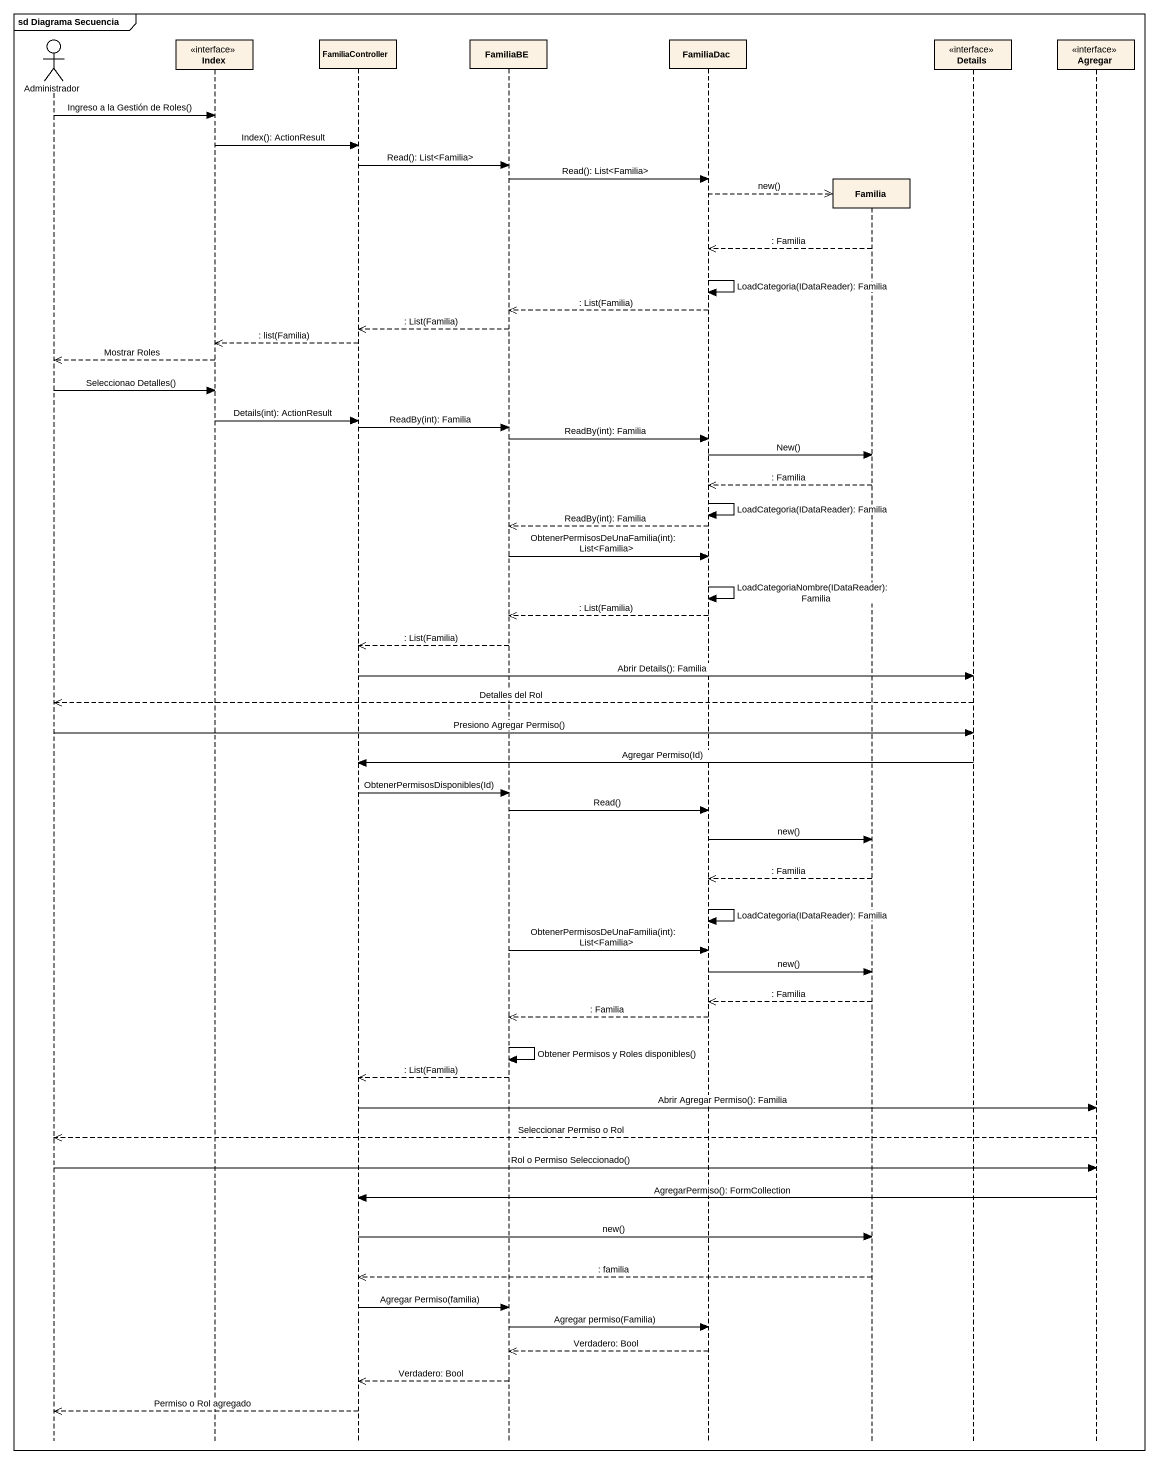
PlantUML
@startuml
mainframe sd Diagrama Secuencia
hide footbox
actor Administrador
participant Index <<interface>>
participant FamiliaController
participant FamiliaBE
participant FamiliaDac
participant Familia
participant Details <<interface>>
participant Agregar <<interface>>

Administrador -> Index : Ingreso a la Gestión de Roles()
Index -> FamiliaController : Index(): ActionResult
FamiliaController -> FamiliaBE : Read(): List<Familia>
FamiliaBE -> FamiliaDac : Read(): List<Familia>
FamiliaDac -->> Familia ** : new()
Familia -->> FamiliaDac : : Familia
FamiliaDac -> FamiliaDac : LoadCategoria(IDataReader): Familia
FamiliaDac -->> FamiliaBE : : List(Familia)
FamiliaBE -->> FamiliaController : : List(Familia)
FamiliaController -->> Index : : list(Familia)
Index -->> Administrador : Mostrar Roles
Administrador -> Index : Seleccionao Detalles()
Index -> FamiliaController : Details(int): ActionResult
FamiliaController -> FamiliaBE : ReadBy(int): Familia
FamiliaBE -> FamiliaDac : ReadBy(int): Familia
FamiliaDac -> Familia : New()
Familia -->> FamiliaDac : : Familia
FamiliaDac -> FamiliaDac : LoadCategoria(IDataReader): Familia
FamiliaDac -->> FamiliaBE : ReadBy(int): Familia
FamiliaBE -> FamiliaDac : ObtenerPermisosDeUnaFamilia(int): List<Familia>
FamiliaDac -> FamiliaDac : LoadCategoriaNombre(IDataReader): Familia
FamiliaDac -->> FamiliaBE : : List(Familia)
FamiliaBE -->> FamiliaController : : List(Familia)
FamiliaController -> Details : Abrir Details(): Familia
Details -->> Administrador : Detalles del Rol
Administrador -> Details : Presiono Agregar Permiso()
Details -> FamiliaController : Agregar Permiso(Id)
FamiliaController -> FamiliaBE : ObtenerPermisosDisponibles(Id)
FamiliaBE -> FamiliaDac : Read()
FamiliaDac -> Familia : new()
Familia -->> FamiliaDac : : Familia
FamiliaDac -> FamiliaDac : LoadCategoria(IDataReader): Familia
FamiliaBE -> FamiliaDac : ObtenerPermisosDeUnaFamilia(int): List<Familia>
FamiliaDac -> Familia : new()
Familia -->> FamiliaDac : : Familia
FamiliaDac -->> FamiliaBE : : Familia
FamiliaBE -> FamiliaBE : Obtener Permisos y Roles disponibles()
FamiliaBE -->> FamiliaController : : List(Familia)
FamiliaController -> Agregar : Abrir Agregar Permiso(): Familia
Agregar -->> Administrador : Seleccionar Permiso o Rol
Administrador -> Agregar : Rol o Permiso Seleccionado()
Agregar -> FamiliaController : AgregarPermiso(): FormCollection
FamiliaController -> Familia : new()
Familia -->> FamiliaController : : familia
FamiliaController -> FamiliaBE : Agregar Permiso(familia)
FamiliaBE -> FamiliaDac : Agregar permiso(Familia)
FamiliaDac -->> FamiliaBE : Verdadero: Bool
FamiliaBE -->> FamiliaController : Verdadero: Bool
FamiliaController -->> Administrador : Permiso o Rol agregado
@enduml
